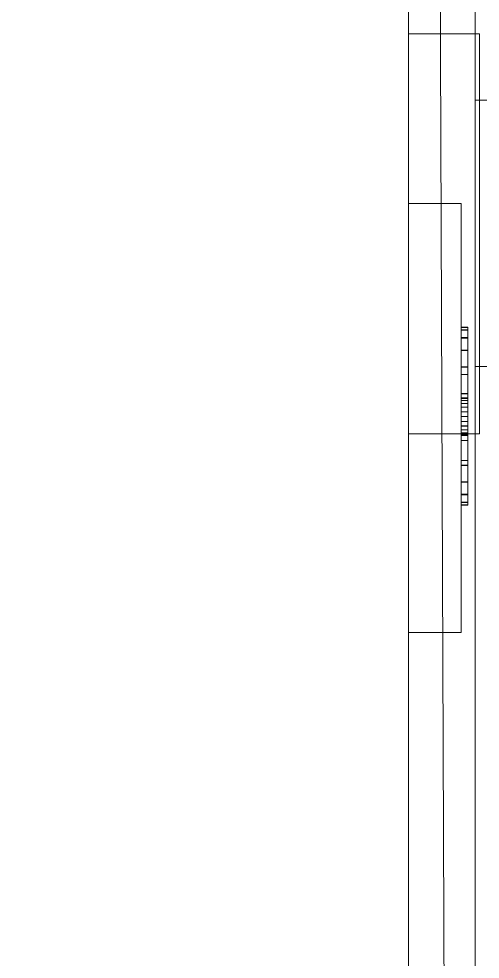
# Model space of a CAD drawing. Header units: inches. Extents: x -550 to 0, y -429 to 0.
# Drawn here: x -242.43 to -238.96, y -360.71 to -353.64 of the extents above; entities that cross this region are included whole.
import ezdxf

# ---------------------------------------------------------------- set-up
doc = ezdxf.new("R2010")
doc.units = ezdxf.units.IN
doc.header["$MEASUREMENT"] = 0
for name, color, linetype, lineweight in [('A-CLNG', 13, 'Continuous', 13), ('A-FLOR', 192, 'Continuous', 13), ('A-GENM', 13, 'Continuous', 9), ('A-WALL', 113, 'Continuous', 13), ('E-ELEC-FIXT', 91, 'Continuous', 9), ('Q-CASE', 31, 'Continuous', 9)]:
    doc.layers.add(name, color=color, linetype=linetype, lineweight=lineweight)

# ---------------------------------------------------------------- blocks, each defined once
blk = doc.blocks.new('Casework 1 - Casework 1-699169-_3D_')
at = {"layer": 'Q-CASE'}
mesh = blk.add_polyface(dxfattribs=at)
corners = [(-243, -422.25, 42), (-225.5, -422.25, 42), (-225.5, -297, 42), (-234.25, -288.25, 42), (-243, -288.25, 42)]
mesh.append_faces([[corners[k] for k in face] for face in [(2, 0, 1)]], dxfattribs={"vtx0": -1})
mesh.append_faces([[corners[k] for k in face] for face in [(4, 0, 2, 3)]], dxfattribs={"vtx1": -1})
mesh = blk.add_polyface(dxfattribs=at)
corners = [(-243, -422.25, 40), (-243, -288.25, 40), (-234.25, -288.25, 40), (-225.5, -297, 40), (-225.5, -422.25, 40)]
mesh.append_faces([[corners[k] for k in face] for face in [(3, 4, 0), (1, 2, 3, 0)]], dxfattribs={"vtx2": -1})
blk = doc.blocks.new('Generic Models 10 - Generic Models 10-712050-_3D_')
at = {"layer": 'A-GENM'}
mesh = blk.add_polyface(dxfattribs=at)
corners = [(-242.5, -291.25, 40), (-242.5, -422.25, 40), (-239.5, -422.25, 40), (-239.5, -291.25, 40)]
mesh.append_faces([[corners[k] for k in face] for face in [(3, 0, 1, 2)]])
mesh = blk.add_polyface(dxfattribs=at)
corners = [(-242.5, -291.25), (-239.5, -291.25), (-239.5, -422.25), (-242.5, -422.25)]
mesh.append_faces([[corners[k] for k in face] for face in [(2, 3, 0, 1)]])
mesh = blk.add_polyface(dxfattribs=at)
corners = [(-239.5, -291.25, 40), (-239.5, -422.25, 40), (-239.5, -422.25), (-239.5, -291.25)]
mesh.append_faces([[corners[k] for k in face] for face in [(0, 1, 2, 3)]])
blk = doc.blocks.new('Generic Models 14 - Generic Models 11-713474-_3D_')
at = {"layer": 'A-GENM'}
mesh = blk.add_polyface(dxfattribs=at)
corners = [(-239.5, -305.7576, 31.5), (-239.5, -305.7576, 40), (-239.5, -302.75, 40), (-239.5, -302.75, 31.5)]
mesh.append_faces([[corners[k] for k in face] for face in [(1, 2, 3, 0)]])
mesh = blk.add_polyface(dxfattribs=at)
corners = [(-238.9678, -302.75, 31.5), (-238.9678, -305.7576, 31.5), (-239.5, -305.7576, 31.5), (-239.5, -302.75, 31.5)]
mesh.append_faces([[corners[k] for k in face] for face in [(0, 1, 2, 3)]])
mesh = blk.add_polyface(dxfattribs=at)
corners = [(-238.9678, -302.75, 40), (-238.9678, -302.75, 31.5), (-239.5, -302.75, 31.5), (-239.5, -302.75, 40)]
mesh.append_faces([[corners[k] for k in face] for face in [(0, 1, 2, 3)]])
mesh = blk.add_polyface(dxfattribs=at)
corners = [(-238.9678, -305.7576, 40), (-238.9678, -302.75, 40), (-239.5, -302.75, 40), (-239.5, -305.7576, 40)]
mesh.append_faces([[corners[k] for k in face] for face in [(0, 1, 2, 3)]])
mesh = blk.add_polyface(dxfattribs=at)
corners = [(-238.9678, -305.7576, 31.5), (-238.9678, -302.75, 31.5), (-238.9678, -302.75, 40), (-238.9678, -305.7576, 40)]
mesh.append_faces([[corners[k] for k in face] for face in [(2, 3, 0, 1)]])
mesh = blk.add_polyface(dxfattribs=at)
corners = [(-239, -303.25, 40), (-232, -303.25, 40), (-233.5, -303.25, 38.5), (-237.5, -303.25, 38.5), (-237.5, -303.25, 33), (-239, -303.25, 31.5)]
mesh.append_faces([[corners[k] for k in face] for face in [(2, 3, 0, 1)]], dxfattribs={"vtx1": -1})
mesh.append_faces([[corners[k] for k in face] for face in [(4, 5, 0, 3)]], dxfattribs={"vtx2": -1})
mesh = blk.add_polyface(dxfattribs=at)
corners = [(-232, -303.25, 40), (-239, -303.25, 40), (-239, -305.25, 40), (-232, -305.25, 40)]
mesh.append_faces([[corners[k] for k in face] for face in [(3, 0, 1, 2)]])
mesh = blk.add_polyface(dxfattribs=at)
corners = [(-239, -303.25, 31.5), (-237.5, -303.25, 33), (-237.5, -305.25, 33), (-239, -305.25, 31.5)]
mesh.append_faces([[corners[k] for k in face] for face in [(0, 1, 2, 3)]])
mesh = blk.add_polyface(dxfattribs=at)
corners = [(-239, -303.25, 40), (-239, -303.25, 31.5), (-239, -305.25, 31.5), (-239, -305.25, 40)]
mesh.append_faces([[corners[k] for k in face] for face in [(0, 1, 2, 3)]])
mesh = blk.add_polyface(dxfattribs=at)
corners = [(-239, -305.25, 40), (-239, -305.25, 31.5), (-237.5, -305.25, 33), (-237.5, -305.25, 38.5), (-233.5, -305.25, 38.5), (-232, -305.25, 40)]
mesh.append_faces([[corners[k] for k in face] for face in [(3, 4, 5, 0), (0, 1, 2, 3)]], dxfattribs={"vtx3": -1})
mesh = blk.add_polyface(dxfattribs=at)
corners = [(-238.9678, -305.7576, 31.5), (-238.9678, -305.7576, 40), (-239.5, -305.7576, 40), (-239.5, -305.7576, 31.5)]
mesh.append_faces([[corners[k] for k in face] for face in [(0, 1, 2, 3)]])
blk = doc.blocks.new('Switch 4 - Switch 4-645439-_3D_')
at = {"layer": 'E-ELEC-FIXT'}
mesh = blk.add_polyface(dxfattribs=at)
corners = [(0.3576, 0.4442, 2.8408), (-0.3844, 0.4442, 2.8408), (-0.509, 0.4442, 2.9484), (-0.6037, 0.4442, 3.083), (-0.6628, 0.4442, 3.2366), (-0.683, 0.4442, 3.3999), (-0.6628, 0.4442, 3.5632), (-0.6037, 0.4442, 3.7168), (-0.509, 0.4442, 3.8514), (-0.3844, 0.4442, 3.9589), (0.3576, 0.4442, 3.9589), (0.4821, 0.4442, 3.8514), (0.5768, 0.4442, 3.7168), (0.636, 0.4442, 3.5632), (0.6561, 0.4442, 3.3999), (0.636, 0.4442, 3.2366), (0.5768, 0.4442, 3.083), (0.4821, 0.4442, 2.9484), (-0.1834, 0.4442, 3.735), (-0.3275, 0.4442, 3.735), (-0.3275, 0.4442, 3.3167), (-0.1834, 0.4442, 3.3167), (0.1698, 0.4442, 3.7004), (0.1698, 0.4442, 3.3461), (0.3204, 0.4442, 3.3461), (0.3204, 0.4442, 3.7004), (0.1309, 0.4442, 2.904), (0.1309, 0.4442, 3.0397), (0.1261, 0.4442, 3.0761), (0.1121, 0.4442, 3.1101), (0.0897, 0.4442, 3.1393), (0.0605, 0.4442, 3.1617), (0.0265, 0.4442, 3.1758), (-0.01, 0.4442, 3.1806), (-0.0465, 0.4442, 3.1758), (-0.0805, 0.4442, 3.1617), (-0.1097, 0.4442, 3.1393), (-0.1321, 0.4442, 3.1101), (-0.1462, 0.4442, 3.0761), (-0.151, 0.4442, 3.0397), (-0.151, 0.4442, 2.904), (0.3557, 0.4442, 1.3464), (-0.3826, 0.4442, 1.3464), (-0.5065, 0.4442, 1.4534), (-0.6007, 0.4442, 1.5873), (-0.6596, 0.4442, 1.7401), (-0.6796, 0.4442, 1.9026), (-0.6596, 0.4442, 2.0652), (-0.6007, 0.4442, 2.218), (-0.5065, 0.4442, 2.3519), (-0.3826, 0.4442, 2.4589), (0.3557, 0.4442, 2.4589), (0.4796, 0.4442, 2.3519), (0.5739, 0.4442, 2.218), (0.6328, 0.4442, 2.0652), (0.6528, 0.4442, 1.9026), (0.6328, 0.4442, 1.7401), (0.5739, 0.4442, 1.5873), (0.4796, 0.4442, 1.4534), (-0.1825, 0.4442, 2.1993), (-0.326, 0.4442, 2.1993), (-0.326, 0.4442, 1.8459), (-0.1825, 0.4442, 1.8459), (0.1689, 0.4442, 2.2017), (0.1689, 0.4442, 1.8491), (0.3187, 0.4442, 1.8491), (0.3187, 0.4442, 2.2017), (0.1302, 0.4442, 1.4093), (0.1302, 0.4442, 1.5442), (0.1255, 0.4442, 1.5805), (0.1114, 0.4442, 1.6143), (0.0892, 0.4442, 1.6434), (0.0601, 0.4442, 1.6657), (0.0263, 0.4442, 1.6797), (-0.01, 0.4442, 1.6845), (-0.0463, 0.4442, 1.6797), (-0.0802, 0.4442, 1.6657), (-0.1092, 0.4442, 1.6434), (-0.1315, 0.4442, 1.6143), (-0.1455, 0.4442, 1.5805), (-0.1503, 0.4442, 1.5442), (-0.1503, 0.4442, 1.4093)]
mesh.append_faces([[corners[k] for k in face] for face in [(28, 17, 27), (25, 13, 24), (5, 20, 4), (69, 58, 68), (66, 54, 65), (46, 61, 45)]], dxfattribs={"vtx0": -1, "vtx1": -1})
mesh.append_faces([[corners[k] for k in face] for face in [(10, 22, 18, 9), (51, 63, 59, 50)]], dxfattribs={"vtx0": -1, "vtx1": -1, "vtx2": -1})
mesh.append_faces([[corners[k] for k in face] for face in [(0, 26, 27, 17), (23, 30, 31), (24, 28, 29), (23, 31, 32), (24, 15, 16), (23, 32, 33), (21, 35, 36), (21, 34, 35), (21, 36, 37, 20), (2, 38, 39), (6, 19, 20, 5), (9, 18, 19, 8), (41, 67, 68, 58), (64, 71, 72), (65, 69, 70), (64, 72, 73), (65, 56, 57), (59, 63, 64, 62), (64, 73, 74), (62, 76, 77), (62, 75, 76), (62, 77, 78, 61), (43, 79, 80), (50, 59, 60, 49), (47, 60, 61, 46)]], dxfattribs={"vtx0": -1, "vtx2": -1})
mesh.append_faces([[corners[k] for k in face] for face in [(24, 16, 17, 28), (20, 37, 38, 2), (65, 57, 58, 69), (61, 78, 79, 43)]], dxfattribs={"vtx0": -1, "vtx2": -1, "vtx3": -1})
mesh.append_faces([[corners[k] for k in face] for face in [(24, 13, 14, 15), (25, 11, 12, 13), (20, 2, 3, 4), (19, 6, 7, 8), (65, 54, 55, 56), (61, 43, 44, 45), (60, 47, 48, 49)]], dxfattribs={"vtx0": -1, "vtx3": -1})
mesh.append_faces([[corners[k] for k in face] for face in [(53, 54, 66, 52)]], dxfattribs={"vtx1": -1, "vtx2": -1})
mesh.append_faces([[corners[k] for k in face] for face in [(33, 34, 21, 23), (74, 75, 62, 64)]], dxfattribs={"vtx1": -1, "vtx2": -1, "vtx3": -1})
mesh.append_faces([[corners[k] for k in face] for face in [(40, 26, 0, 1), (29, 30, 23, 24), (25, 22, 10, 11), (22, 23, 21, 18), (39, 40, 1, 2), (81, 67, 41, 42), (70, 71, 64, 65), (66, 63, 51, 52), (80, 81, 42, 43)]], dxfattribs={"vtx1": -1, "vtx3": -1})
mesh = blk.add_polyface(dxfattribs=at)
corners = [(-0.3844, 0.4442, 3.9589), (-0.509, 0.4442, 3.8514), (-0.6037, 0.4442, 3.7168), (-0.6628, 0.4442, 3.5632), (-0.683, 0.4442, 3.3999), (-0.6628, 0.4442, 3.2366), (-0.6037, 0.4442, 3.083), (-0.509, 0.4442, 2.9484), (-0.3844, 0.4442, 2.8408), (-0.3844, 0.3937, 2.8408), (-0.509, 0.3937, 2.9484), (-0.6037, 0.3937, 3.083), (-0.6628, 0.3937, 3.2366), (-0.683, 0.3937, 3.3999), (-0.6628, 0.3937, 3.5632), (-0.6037, 0.3937, 3.7168), (-0.509, 0.3937, 3.8514), (-0.3844, 0.3937, 3.9589)]
mesh.append_faces([[corners[k] for k in face] for face in [(9, 10, 7, 8), (0, 1, 16, 17)]], dxfattribs={"vtx1": -1})
mesh.append_faces([[corners[k] for k in face] for face in [(10, 11, 6, 7), (11, 12, 5, 6), (4, 5, 12, 13), (13, 14, 3, 4), (14, 15, 2, 3), (15, 16, 1, 2)]], dxfattribs={"vtx1": -1, "vtx3": -1})
mesh = blk.add_polyface(dxfattribs=at)
corners = [(-0.3826, 0.4442, 2.4589), (-0.5065, 0.4442, 2.3519), (-0.6007, 0.4442, 2.218), (-0.6596, 0.4442, 2.0652), (-0.6796, 0.4442, 1.9026), (-0.6596, 0.4442, 1.7401), (-0.6007, 0.4442, 1.5873), (-0.5065, 0.4442, 1.4534), (-0.3826, 0.4442, 1.3464), (-0.3826, 0.3937, 1.3464), (-0.5065, 0.3937, 1.4534), (-0.6007, 0.3937, 1.5873), (-0.6596, 0.3937, 1.7401), (-0.6796, 0.3937, 1.9026), (-0.6596, 0.3937, 2.0652), (-0.6007, 0.3937, 2.218), (-0.5065, 0.3937, 2.3519), (-0.3826, 0.3937, 2.4589)]
mesh.append_faces([[corners[k] for k in face] for face in [(9, 10, 7, 8), (0, 1, 16, 17)]], dxfattribs={"vtx1": -1})
mesh.append_faces([[corners[k] for k in face] for face in [(10, 11, 6, 7), (11, 12, 5, 6), (4, 5, 12, 13), (13, 14, 3, 4), (14, 15, 2, 3), (15, 16, 1, 2)]], dxfattribs={"vtx1": -1, "vtx3": -1})
mesh = blk.add_polyface(dxfattribs=at)
corners = [(0.3576, 0.4442, 3.9589), (-0.3844, 0.4442, 3.9589), (-0.3844, 0.3937, 3.9589), (0.3576, 0.3937, 3.9589)]
mesh.append_faces([[corners[k] for k in face] for face in [(3, 0, 1, 2)]])
mesh = blk.add_polyface(dxfattribs=at)
corners = [(-0.3844, 0.4442, 2.8408), (0.3576, 0.4442, 2.8408), (0.3576, 0.3937, 2.8408), (-0.3844, 0.3937, 2.8408)]
mesh.append_faces([[corners[k] for k in face] for face in [(0, 1, 2, 3)]])
mesh = blk.add_polyface(dxfattribs=at)
corners = [(0.3557, 0.4442, 2.4589), (-0.3826, 0.4442, 2.4589), (-0.3826, 0.3937, 2.4589), (0.3557, 0.3937, 2.4589)]
mesh.append_faces([[corners[k] for k in face] for face in [(3, 0, 1, 2)]])
mesh = blk.add_polyface(dxfattribs=at)
corners = [(-0.3826, 0.4442, 1.3464), (0.3557, 0.4442, 1.3464), (0.3557, 0.3937, 1.3464), (-0.3826, 0.3937, 1.3464)]
mesh.append_faces([[corners[k] for k in face] for face in [(3, 0, 1, 2)]])
mesh = blk.add_polyface(dxfattribs=at)
corners = [(-0.1834, 0.4442, 3.3167), (-0.3275, 0.4442, 3.3167), (-0.3275, 0.3937, 3.3167), (-0.1834, 0.3937, 3.3167)]
mesh.append_faces([[corners[k] for k in face] for face in [(0, 1, 2, 3)]])
mesh = blk.add_polyface(dxfattribs=at)
corners = [(-0.3275, 0.4442, 3.3167), (-0.3275, 0.4442, 3.735), (-0.3275, 0.3937, 3.735), (-0.3275, 0.3937, 3.3167)]
mesh.append_faces([[corners[k] for k in face] for face in [(0, 1, 2, 3)]])
mesh = blk.add_polyface(dxfattribs=at)
corners = [(-0.3275, 0.4442, 3.735), (-0.1834, 0.4442, 3.735), (-0.1834, 0.3937, 3.735), (-0.3275, 0.3937, 3.735)]
mesh.append_faces([[corners[k] for k in face] for face in [(3, 0, 1, 2)]])
mesh = blk.add_polyface(dxfattribs=at)
corners = [(-0.1825, 0.4442, 1.8459), (-0.326, 0.4442, 1.8459), (-0.326, 0.3937, 1.8459), (-0.1825, 0.3937, 1.8459)]
mesh.append_faces([[corners[k] for k in face] for face in [(0, 1, 2, 3)]])
mesh = blk.add_polyface(dxfattribs=at)
corners = [(-0.326, 0.4442, 1.8459), (-0.326, 0.4442, 2.1993), (-0.326, 0.3937, 2.1993), (-0.326, 0.3937, 1.8459)]
mesh.append_faces([[corners[k] for k in face] for face in [(0, 1, 2, 3)]])
mesh = blk.add_polyface(dxfattribs=at)
corners = [(-0.326, 0.4442, 2.1993), (-0.1825, 0.4442, 2.1993), (-0.1825, 0.3937, 2.1993), (-0.326, 0.3937, 2.1993)]
mesh.append_faces([[corners[k] for k in face] for face in [(3, 0, 1, 2)]])
mesh = blk.add_polyface(dxfattribs=at)
corners = [(-0.1834, 0.4442, 3.735), (-0.1834, 0.4442, 3.3167), (-0.1834, 0.3937, 3.3167), (-0.1834, 0.3937, 3.735)]
mesh.append_faces([[corners[k] for k in face] for face in [(0, 1, 2, 3)]])
mesh = blk.add_polyface(dxfattribs=at)
corners = [(-0.1825, 0.4442, 2.1993), (-0.1825, 0.4442, 1.8459), (-0.1825, 0.3937, 1.8459), (-0.1825, 0.3937, 2.1993)]
mesh.append_faces([[corners[k] for k in face] for face in [(0, 1, 2, 3)]])
mesh = blk.add_polyface(dxfattribs=at)
corners = [(0.1309, 0.4442, 2.904), (-0.151, 0.4442, 2.904), (-0.151, 0.3937, 2.904), (0.1309, 0.3937, 2.904)]
mesh.append_faces([[corners[k] for k in face] for face in [(0, 1, 2, 3)]])
mesh = blk.add_polyface(dxfattribs=at)
corners = [(-0.151, 0.4442, 2.904), (-0.151, 0.4442, 3.0397), (-0.151, 0.3937, 3.0397), (-0.151, 0.3937, 2.904)]
mesh.append_faces([[corners[k] for k in face] for face in [(3, 0, 1, 2)]])
mesh = blk.add_polyface(dxfattribs=at)
corners = [(-0.151, 0.4442, 3.0397), (-0.1462, 0.4442, 3.0761), (-0.1321, 0.4442, 3.1101), (-0.1097, 0.4442, 3.1393), (-0.0805, 0.4442, 3.1617), (-0.0465, 0.4442, 3.1758), (-0.01, 0.4442, 3.1806), (0.0265, 0.4442, 3.1758), (0.0605, 0.4442, 3.1617), (0.0897, 0.4442, 3.1393), (0.1121, 0.4442, 3.1101), (0.1261, 0.4442, 3.0761), (0.1309, 0.4442, 3.0397), (0.1309, 0.3937, 3.0397), (0.1261, 0.3937, 3.0761), (0.1121, 0.3937, 3.1101), (0.0897, 0.3937, 3.1393), (0.0605, 0.3937, 3.1617), (0.0265, 0.3937, 3.1758), (-0.01, 0.3937, 3.1806), (-0.0465, 0.3937, 3.1758), (-0.0805, 0.3937, 3.1617), (-0.1097, 0.3937, 3.1393), (-0.1321, 0.3937, 3.1101), (-0.1462, 0.3937, 3.0761), (-0.151, 0.3937, 3.0397)]
mesh.append_faces([[corners[k] for k in face] for face in [(0, 1, 24, 25)]], dxfattribs={"vtx1": -1})
mesh.append_faces([[corners[k] for k in face] for face in [(10, 11, 14, 15), (8, 9, 16, 17), (9, 10, 15, 16), (7, 8, 17, 18), (18, 19, 6, 7), (4, 5, 20, 21), (3, 4, 21, 22), (1, 2, 23, 24), (2, 3, 22, 23), (19, 20, 5, 6)]], dxfattribs={"vtx1": -1, "vtx3": -1})
mesh.append_faces([[corners[k] for k in face] for face in [(11, 12, 13, 14)]], dxfattribs={"vtx3": -1})
mesh = blk.add_polyface(dxfattribs=at)
corners = [(0.1302, 0.4442, 1.4093), (-0.1503, 0.4442, 1.4093), (-0.1503, 0.3937, 1.4093), (0.1302, 0.3937, 1.4093)]
mesh.append_faces([[corners[k] for k in face] for face in [(0, 1, 2, 3)]])
mesh = blk.add_polyface(dxfattribs=at)
corners = [(-0.1503, 0.4442, 1.4093), (-0.1503, 0.4442, 1.5442), (-0.1503, 0.3937, 1.5442), (-0.1503, 0.3937, 1.4093)]
mesh.append_faces([[corners[k] for k in face] for face in [(0, 1, 2, 3)]])
mesh = blk.add_polyface(dxfattribs=at)
corners = [(-0.1503, 0.4442, 1.5442), (-0.1455, 0.4442, 1.5805), (-0.1315, 0.4442, 1.6143), (-0.1092, 0.4442, 1.6434), (-0.0802, 0.4442, 1.6657), (-0.0463, 0.4442, 1.6797), (-0.01, 0.4442, 1.6845), (0.0263, 0.4442, 1.6797), (0.0601, 0.4442, 1.6657), (0.0892, 0.4442, 1.6434), (0.1114, 0.4442, 1.6143), (0.1255, 0.4442, 1.5805), (0.1302, 0.4442, 1.5442), (0.1302, 0.3937, 1.5442), (0.1255, 0.3937, 1.5805), (0.1114, 0.3937, 1.6143), (0.0892, 0.3937, 1.6434), (0.0601, 0.3937, 1.6657), (0.0263, 0.3937, 1.6797), (-0.01, 0.3937, 1.6845), (-0.0463, 0.3937, 1.6797), (-0.0802, 0.3937, 1.6657), (-0.1092, 0.3937, 1.6434), (-0.1315, 0.3937, 1.6143), (-0.1455, 0.3937, 1.5805), (-0.1503, 0.3937, 1.5442)]
mesh.append_faces([[corners[k] for k in face] for face in [(0, 1, 24, 25)]], dxfattribs={"vtx1": -1})
mesh.append_faces([[corners[k] for k in face] for face in [(10, 11, 14, 15), (8, 9, 16, 17), (9, 10, 15, 16), (7, 8, 17, 18), (18, 19, 6, 7), (4, 5, 20, 21), (3, 4, 21, 22), (1, 2, 23, 24), (2, 3, 22, 23), (19, 20, 5, 6)]], dxfattribs={"vtx1": -1, "vtx3": -1})
mesh.append_faces([[corners[k] for k in face] for face in [(11, 12, 13, 14)]], dxfattribs={"vtx3": -1})
mesh = blk.add_polyface(dxfattribs=at)
corners = [(0.1302, 0.4442, 1.5442), (0.1302, 0.4442, 1.4093), (0.1302, 0.3937, 1.4093), (0.1302, 0.3937, 1.5442)]
mesh.append_faces([[corners[k] for k in face] for face in [(3, 0, 1, 2)]])
mesh = blk.add_polyface(dxfattribs=at)
corners = [(0.1309, 0.4442, 3.0397), (0.1309, 0.4442, 2.904), (0.1309, 0.3937, 2.904), (0.1309, 0.3937, 3.0397)]
mesh.append_faces([[corners[k] for k in face] for face in [(3, 0, 1, 2)]])
mesh = blk.add_polyface(dxfattribs=at)
corners = [(0.1689, 0.4442, 2.2017), (0.3187, 0.4442, 2.2017), (0.3187, 0.3937, 2.2017), (0.1689, 0.3937, 2.2017)]
mesh.append_faces([[corners[k] for k in face] for face in [(3, 0, 1, 2)]])
mesh = blk.add_polyface(dxfattribs=at)
corners = [(0.3187, 0.4442, 1.8491), (0.1689, 0.4442, 1.8491), (0.1689, 0.3937, 1.8491), (0.3187, 0.3937, 1.8491)]
mesh.append_faces([[corners[k] for k in face] for face in [(0, 1, 2, 3)]])
mesh = blk.add_polyface(dxfattribs=at)
corners = [(0.1689, 0.4442, 1.8491), (0.1689, 0.4442, 2.2017), (0.1689, 0.3937, 2.2017), (0.1689, 0.3937, 1.8491)]
mesh.append_faces([[corners[k] for k in face] for face in [(0, 1, 2, 3)]])
mesh = blk.add_polyface(dxfattribs=at)
corners = [(0.1698, 0.4442, 3.7004), (0.3204, 0.4442, 3.7004), (0.3204, 0.3937, 3.7004), (0.1698, 0.3937, 3.7004)]
mesh.append_faces([[corners[k] for k in face] for face in [(3, 0, 1, 2)]])
mesh = blk.add_polyface(dxfattribs=at)
corners = [(0.3204, 0.4442, 3.3461), (0.1698, 0.4442, 3.3461), (0.1698, 0.3937, 3.3461), (0.3204, 0.3937, 3.3461)]
mesh.append_faces([[corners[k] for k in face] for face in [(0, 1, 2, 3)]])
mesh = blk.add_polyface(dxfattribs=at)
corners = [(0.1698, 0.4442, 3.3461), (0.1698, 0.4442, 3.7004), (0.1698, 0.3937, 3.7004), (0.1698, 0.3937, 3.3461)]
mesh.append_faces([[corners[k] for k in face] for face in [(0, 1, 2, 3)]])
mesh = blk.add_polyface(dxfattribs=at)
corners = [(0.3187, 0.4442, 2.2017), (0.3187, 0.4442, 1.8491), (0.3187, 0.3937, 1.8491), (0.3187, 0.3937, 2.2017)]
mesh.append_faces([[corners[k] for k in face] for face in [(0, 1, 2, 3)]])
mesh = blk.add_polyface(dxfattribs=at)
corners = [(0.3204, 0.4442, 3.7004), (0.3204, 0.4442, 3.3461), (0.3204, 0.3937, 3.3461), (0.3204, 0.3937, 3.7004)]
mesh.append_faces([[corners[k] for k in face] for face in [(0, 1, 2, 3)]])
mesh = blk.add_polyface(dxfattribs=at)
corners = [(0.3557, 0.4442, 1.3464), (0.4796, 0.4442, 1.4534), (0.5739, 0.4442, 1.5873), (0.6328, 0.4442, 1.7401), (0.6528, 0.4442, 1.9026), (0.6328, 0.4442, 2.0652), (0.5739, 0.4442, 2.218), (0.4796, 0.4442, 2.3519), (0.3557, 0.4442, 2.4589), (0.3557, 0.3937, 2.4589), (0.4796, 0.3937, 2.3519), (0.5739, 0.3937, 2.218), (0.6328, 0.3937, 2.0652), (0.6528, 0.3937, 1.9026), (0.6328, 0.3937, 1.7401), (0.5739, 0.3937, 1.5873), (0.4796, 0.3937, 1.4534), (0.3557, 0.3937, 1.3464)]
mesh.append_faces([[corners[k] for k in face] for face in [(9, 10, 7, 8), (0, 1, 16, 17)]], dxfattribs={"vtx1": -1})
mesh.append_faces([[corners[k] for k in face] for face in [(10, 11, 6, 7), (11, 12, 5, 6), (4, 5, 12, 13), (13, 14, 3, 4), (14, 15, 2, 3), (15, 16, 1, 2)]], dxfattribs={"vtx1": -1, "vtx3": -1})
mesh = blk.add_polyface(dxfattribs=at)
corners = [(0.3576, 0.4442, 2.8408), (0.4821, 0.4442, 2.9484), (0.5768, 0.4442, 3.083), (0.636, 0.4442, 3.2366), (0.6561, 0.4442, 3.3999), (0.636, 0.4442, 3.5632), (0.5768, 0.4442, 3.7168), (0.4821, 0.4442, 3.8514), (0.3576, 0.4442, 3.9589), (0.3576, 0.3937, 3.9589), (0.4821, 0.3937, 3.8514), (0.5768, 0.3937, 3.7168), (0.636, 0.3937, 3.5632), (0.6561, 0.3937, 3.3999), (0.636, 0.3937, 3.2366), (0.5768, 0.3937, 3.083), (0.4821, 0.3937, 2.9484), (0.3576, 0.3937, 2.8408)]
mesh.append_faces([[corners[k] for k in face] for face in [(9, 10, 7, 8), (0, 1, 16, 17)]], dxfattribs={"vtx1": -1})
mesh.append_faces([[corners[k] for k in face] for face in [(10, 11, 6, 7), (11, 12, 5, 6), (4, 5, 12, 13), (13, 14, 3, 4), (14, 15, 2, 3), (15, 16, 1, 2)]], dxfattribs={"vtx1": -1, "vtx3": -1})
mesh = blk.add_polyface(dxfattribs=at)
corners = [(-1.6121, 0.3937), (-1.6121, 0.3937, 4.8934), (1.6121, 0.3937, 4.8934), (1.6121, 0.3937)]
mesh.append_faces([[corners[k] for k in face] for face in [(2, 3, 0, 1)]])
mesh = blk.add_polyface(dxfattribs=at)
corners = [(-1.6121, 0.3937), (1.6121, 0.3937), (1.6121, 0), (-1.6121, 0)]
mesh.append_faces([[corners[k] for k in face] for face in [(0, 1, 2, 3)]])
mesh = blk.add_polyface(dxfattribs=at)
corners = [(1.6121, 0.3937, 4.8934), (-1.6121, 0.3937, 4.8934), (-1.6121, 0, 4.8934), (1.6121, 0, 4.8934)]
mesh.append_faces([[corners[k] for k in face] for face in [(0, 1, 2, 3)]])
mesh = blk.add_polyface(dxfattribs=at)
corners = [(-1.6121, 0.3937, 4.8934), (-1.6121, 0.3937), (-1.6121, 0), (-1.6121, 0, 4.8934)]
mesh.append_faces([[corners[k] for k in face] for face in [(0, 1, 2, 3)]])
mesh = blk.add_polyface(dxfattribs=at)
corners = [(0.3576, 0.3937, 2.8408), (0.4821, 0.3937, 2.9484), (0.5768, 0.3937, 3.083), (0.636, 0.3937, 3.2366), (0.6561, 0.3937, 3.3999), (0.636, 0.3937, 3.5632), (0.5768, 0.3937, 3.7168), (0.4821, 0.3937, 3.8514), (0.3576, 0.3937, 3.9589), (-0.3844, 0.3937, 3.9589), (-0.509, 0.3937, 3.8514), (-0.6037, 0.3937, 3.7168), (-0.6628, 0.3937, 3.5632), (-0.683, 0.3937, 3.3999), (-0.6628, 0.3937, 3.2366), (-0.6037, 0.3937, 3.083), (-0.509, 0.3937, 2.9484), (-0.3844, 0.3937, 2.8408), (-0.1834, 0.3937, 3.735), (-0.1834, 0.3937, 3.3167), (-0.3275, 0.3937, 3.3167), (-0.3275, 0.3937, 3.735), (0.1698, 0.3937, 3.7004), (0.3204, 0.3937, 3.7004), (0.3204, 0.3937, 3.3461), (0.1698, 0.3937, 3.3461), (0.1309, 0.3937, 2.904), (-0.151, 0.3937, 2.904), (-0.151, 0.3937, 3.0397), (-0.1462, 0.3937, 3.0761), (-0.1321, 0.3937, 3.1101), (-0.1097, 0.3937, 3.1393), (-0.0805, 0.3937, 3.1617), (-0.0465, 0.3937, 3.1758), (-0.01, 0.3937, 3.1806), (0.0265, 0.3937, 3.1758), (0.0605, 0.3937, 3.1617), (0.0897, 0.3937, 3.1393), (0.1121, 0.3937, 3.1101), (0.1261, 0.3937, 3.0761), (0.1309, 0.3937, 3.0397), (0.3557, 0.3937, 1.3464), (0.4796, 0.3937, 1.4534), (0.5739, 0.3937, 1.5873), (0.6328, 0.3937, 1.7401), (0.6528, 0.3937, 1.9026), (0.6328, 0.3937, 2.0652), (0.5739, 0.3937, 2.218), (0.4796, 0.3937, 2.3519), (0.3557, 0.3937, 2.4589), (-0.3826, 0.3937, 2.4589), (-0.5065, 0.3937, 2.3519), (-0.6007, 0.3937, 2.218), (-0.6596, 0.3937, 2.0652), (-0.6796, 0.3937, 1.9026), (-0.6596, 0.3937, 1.7401), (-0.6007, 0.3937, 1.5873), (-0.5065, 0.3937, 1.4534), (-0.3826, 0.3937, 1.3464), (-0.1825, 0.3937, 2.1993), (-0.1825, 0.3937, 1.8459), (-0.326, 0.3937, 1.8459), (-0.326, 0.3937, 2.1993), (0.1689, 0.3937, 2.2017), (0.3187, 0.3937, 2.2017), (0.3187, 0.3937, 1.8491), (0.1689, 0.3937, 1.8491), (0.1302, 0.3937, 1.4093), (-0.1503, 0.3937, 1.4093), (-0.1503, 0.3937, 1.5442), (-0.1455, 0.3937, 1.5805), (-0.1315, 0.3937, 1.6143), (-0.1092, 0.3937, 1.6434), (-0.0802, 0.3937, 1.6657), (-0.0463, 0.3937, 1.6797), (-0.01, 0.3937, 1.6845), (0.0263, 0.3937, 1.6797), (0.0601, 0.3937, 1.6657), (0.0892, 0.3937, 1.6434), (0.1114, 0.3937, 1.6143), (0.1255, 0.3937, 1.5805), (0.1302, 0.3937, 1.5442)]
mesh.append_faces([[corners[k] for k in face] for face in [(29, 16, 28), (21, 12, 20), (4, 24, 3), (70, 57, 69), (62, 53, 61), (45, 65, 44)]], dxfattribs={"vtx0": -1, "vtx1": -1})
mesh.append_faces([[corners[k] for k in face] for face in [(17, 27, 28, 16), (27, 17, 0, 26), (19, 31, 32), (20, 29, 30), (19, 32, 33), (20, 14, 15), (22, 18, 19, 25), (19, 33, 34), (25, 36, 37), (25, 35, 36), (25, 37, 38, 24), (1, 39, 40), (5, 23, 24, 4), (8, 22, 23, 7), (58, 68, 69, 57), (68, 58, 41, 67), (60, 72, 73), (61, 70, 71), (60, 73, 74), (61, 55, 56), (60, 74, 75), (66, 77, 78), (66, 76, 77), (66, 78, 79, 65), (42, 80, 81), (49, 63, 64, 48), (46, 64, 65, 45)]], dxfattribs={"vtx0": -1, "vtx2": -1})
mesh.append_faces([[corners[k] for k in face] for face in [(20, 15, 16, 29), (24, 38, 39, 1), (61, 56, 57, 70), (65, 79, 80, 42)]], dxfattribs={"vtx0": -1, "vtx2": -1, "vtx3": -1})
mesh.append_faces([[corners[k] for k in face] for face in [(20, 12, 13, 14), (21, 10, 11, 12), (24, 1, 2, 3), (23, 5, 6, 7), (61, 53, 54, 55), (65, 42, 43, 44), (64, 46, 47, 48)]], dxfattribs={"vtx0": -1, "vtx3": -1})
mesh.append_faces([[corners[k] for k in face] for face in [(52, 53, 62, 51)]], dxfattribs={"vtx1": -1, "vtx2": -1})
mesh.append_faces([[corners[k] for k in face] for face in [(8, 9, 18, 22), (34, 35, 25, 19), (49, 50, 59, 63), (75, 76, 66, 60)]], dxfattribs={"vtx1": -1, "vtx2": -1, "vtx3": -1})
mesh.append_faces([[corners[k] for k in face] for face in [(30, 31, 19, 20), (21, 18, 9, 10), (40, 26, 0, 1), (71, 72, 60, 61), (62, 59, 50, 51), (59, 60, 66, 63), (81, 67, 41, 42)]], dxfattribs={"vtx1": -1, "vtx3": -1})
mesh = blk.add_polyface(dxfattribs=at)
corners = [(1.6121, 0.3937), (1.6121, 0.3937, 4.8934), (1.6121, 0, 4.8934), (1.6121, 0)]
mesh.append_faces([[corners[k] for k in face] for face in [(0, 1, 2, 3)]])
mesh = blk.add_polyface(dxfattribs=at)
corners = [(-1.6121, 0), (1.6121, 0), (1.6121, 0, 4.8934), (-1.6121, 0, 4.8934)]
mesh.append_faces([[corners[k] for k in face] for face in [(1, 2, 3, 0)]])
blk = doc.blocks.new('Generic Models 49 - Generic Models 49-773309-_3D_')
at = {"layer": 'A-GENM'}
mesh = blk.add_polyface(dxfattribs=at)
corners = [(-369.75, -284.75, 106), (-369.75, -287.75, 106), (-312.25, -287.75, 106), (-312.25, -317.75, 106), (-363.25, -317.75, 106), (-363.25, -422.25, 106), (-6.5, -422.25, 106), (-6.5, -298.25, 106), (-58.25, -243.25, 106), (-213.25, -243.25, 106), (-223.5, -230.5456, 106), (-223.5, -174, 106), (-273, -174, 106), (-273, -177, 106), (-226.5, -177, 106), (-226.5, -231.6049, 106), (-214.6842, -246.25, 106), (-59.5465, -246.25, 106), (-9.5, -299.4395, 106), (-9.5, -419.25, 106), (-360.25, -419.25, 106), (-360.25, -320.75, 106), (-309.25, -320.75, 106), (-309.25, -284.75, 106)]
mesh.append_faces([[corners[k] for k in face] for face in [(9, 16, 17, 8), (19, 6, 7, 18)]], dxfattribs={"vtx0": -1, "vtx2": -1})
mesh.append_faces([[corners[k] for k in face] for face in [(4, 5, 20, 21), (19, 20, 5, 6), (21, 22, 3, 4), (2, 3, 22, 23), (17, 18, 7, 8), (10, 11, 14, 15), (9, 10, 15, 16)]], dxfattribs={"vtx1": -1, "vtx3": -1})
mesh.append_faces([[corners[k] for k in face] for face in [(0, 1, 2, 23), (12, 13, 14, 11)]], dxfattribs={"vtx2": -1})

msp = doc.modelspace()

# ---------------------------------------------------------------- block references
at = {"layer": 'A-GENM'}
for name, p in [('Generic Models 49 - Generic Models 49-773309-_3D_', (0, 0)), ('Generic Models 10 - Generic Models 10-712050-_3D_', (0, 0)), ('Generic Models 14 - Generic Models 11-713474-_3D_', (0, -51))]:
    msp.add_blockref(name, p, dxfattribs=at)
at = {"layer": 'E-ELEC-FIXT', "rotation": 269.9999999999997}
msp.add_blockref('Switch 4 - Switch 4-645439-_3D_', (-239.5, -356.6379, 10), dxfattribs=at)
at = {"layer": 'Q-CASE'}
msp.add_blockref('Casework 1 - Casework 1-699169-_3D_', (0, 0), dxfattribs=at)

# ---------------------------------------------------------------- meshes
at = {"layer": 'A-CLNG'}
mesh = msp.add_polyface(dxfattribs=at)
corners = [(-318.75, 0, 111.9055), (-318.75, -230.25, 111.9055), (-312.25, -230.25, 111.9055), (-312.25, -236.75, 111.9055), (-318.75, -236.75, 111.9055), (-364.25, -236.75, 111.9055), (-364.25, -284.75, 111.9055), (-369.75, -284.75, 111.9055), (-369.75, -294.25, 111.9055), (-534.25, -294.25, 111.9055), (-534.25, -428.75, 111.9055), (0, -428.75, 111.9055), (0, 0, 111.9055), (-312.25, -227.7833, 111.9055), (-312.25, -117.5, 111.9055), (-273, -117.5, 111.9055), (-273, -174, 111.9055), (-273.5348, -174, 111.9055), (-273.5348, -227.7833, 111.9055)]
mesh.append_faces([[corners[k] for k in face] for face in [(12, 18, 11)]], dxfattribs={"vtx0": -1, "vtx1": -1})
mesh.append_faces([[corners[k] for k in face] for face in [(11, 18, 8)]], dxfattribs={"vtx0": -1, "vtx1": -1, "vtx2": -1})
mesh.append_faces([[corners[k] for k in face] for face in [(6, 8, 18, 3)]], dxfattribs={"vtx0": -1, "vtx1": -1, "vtx2": -1, "vtx3": -1})
mesh.append_faces([[corners[k] for k in face] for face in [(0, 14, 15, 12), (12, 15, 16), (14, 0, 1)]], dxfattribs={"vtx0": -1, "vtx2": -1})
mesh.append_faces([[corners[k] for k in face] for face in [(13, 14, 1, 2), (18, 13, 2, 3)]], dxfattribs={"vtx1": -1, "vtx3": -1})
mesh.append_faces([[corners[k] for k in face] for face in [(6, 7, 8), (4, 5, 6, 3)]], dxfattribs={"vtx2": -1})
mesh.append_faces([[corners[k] for k in face] for face in [(16, 17, 18, 12)]], dxfattribs={"vtx2": -1, "vtx3": -1})
mesh.append_faces([[corners[k] for k in face] for face in [(8, 9, 10, 11)]], dxfattribs={"vtx3": -1})
mesh = msp.add_polyface(dxfattribs=at)
corners = [(-318.75, 0, 106), (0, 0, 106), (0, -428.75, 106), (-534.25, -428.75, 106), (-534.25, -294.25, 106), (-369.75, -294.25, 106), (-369.75, -284.75, 106), (-364.25, -284.75, 106), (-364.25, -236.75, 106), (-318.75, -236.75, 106), (-312.25, -236.75, 106), (-312.25, -230.25, 106), (-318.75, -230.25, 106), (-312.25, -227.7833, 106), (-273.5348, -227.7833, 106), (-273.5348, -174, 106), (-273, -174, 106), (-273, -117.5, 106), (-312.25, -117.5, 106)]
mesh.append_faces([[corners[k] for k in face] for face in [(16, 14, 15)]], dxfattribs={"vtx0": -1})
mesh.append_faces([[corners[k] for k in face] for face in [(0, 18, 12), (17, 1, 16)]], dxfattribs={"vtx0": -1, "vtx1": -1})
mesh.append_faces([[corners[k] for k in face] for face in [(10, 14, 7)]], dxfattribs={"vtx0": -1, "vtx1": -1, "vtx2": -1})
mesh.append_faces([[corners[k] for k in face] for face in [(14, 2, 5, 7)]], dxfattribs={"vtx0": -1, "vtx1": -1, "vtx2": -1, "vtx3": -1})
mesh.append_faces([[corners[k] for k in face] for face in [(14, 16, 1, 2)]], dxfattribs={"vtx0": -1, "vtx1": -1, "vtx3": -1})
mesh.append_faces([[corners[k] for k in face] for face in [(13, 11, 12, 18), (11, 13, 14, 10)]], dxfattribs={"vtx0": -1, "vtx2": -1})
mesh.append_faces([[corners[k] for k in face] for face in [(9, 10, 7, 8)]], dxfattribs={"vtx1": -1})
mesh.append_faces([[corners[k] for k in face] for face in [(17, 18, 0, 1)]], dxfattribs={"vtx1": -1, "vtx3": -1})
mesh.append_faces([[corners[k] for k in face] for face in [(3, 4, 5, 2), (5, 6, 7)]], dxfattribs={"vtx2": -1})
at = {"layer": 'A-FLOR'}
mesh = msp.add_polyface(dxfattribs=at)
corners = [(-318.75, -230.25, -5.9055), (-318.75, 0, -5.9055), (0, 0, -5.9055), (0, -428.75, -5.9055), (-534.25, -428.75, -5.9055), (-534.25, -294.25, -5.9055), (-549, -294.25, -5.9055), (-549, -230.25, -5.9055)]
mesh.append_faces([[corners[k] for k in face] for face in [(2, 3, 0, 1)]], dxfattribs={"vtx1": -1})
mesh.append_faces([[corners[k] for k in face] for face in [(4, 5, 0, 3)]], dxfattribs={"vtx1": -1, "vtx2": -1})
mesh.append_faces([[corners[k] for k in face] for face in [(5, 6, 7, 0)]], dxfattribs={"vtx3": -1})
mesh = msp.add_polyface(dxfattribs=at)
corners = [(-318.75, -230.25), (-549, -230.25), (-549, -294.25), (-534.25, -294.25), (-534.25, -428.75), (0, -428.75), (0, 0), (-318.75, 0)]
mesh.append_faces([[corners[k] for k in face] for face in [(0, 5, 6, 7), (3, 0, 1, 2)]], dxfattribs={"vtx0": -1})
mesh.append_faces([[corners[k] for k in face] for face in [(0, 3, 4, 5)]], dxfattribs={"vtx0": -1, "vtx3": -1})
at = {"layer": 'A-WALL'}
mesh = msp.add_polyface(dxfattribs=at)
corners = [(-239.5, -290.75), (-239.5, -291.25), (-239.5, -422.25), (-239.5, -422.25, 8), (-239.5, -291.25, 8), (-239.5, -290.75, 8)]
mesh.append_faces([[corners[k] for k in face] for face in [(4, 5, 0, 1), (1, 2, 3, 4)]], dxfattribs={"vtx3": -1})
mesh = msp.add_polyface(dxfattribs=at)
corners = [(-239.5, -422.25), (-239.5, -291.25), (-239.5, -290.75), (-239, -290.75), (-239, -421.75), (-239, -422.25)]
mesh.append_faces([[corners[k] for k in face] for face in [(0, 1, 4, 5)]], dxfattribs={"vtx1": -1})
mesh.append_faces([[corners[k] for k in face] for face in [(1, 2, 3, 4)]], dxfattribs={"vtx3": -1})
mesh = msp.add_polyface(dxfattribs=at)
corners = [(-239.5, -290.75, 8), (-239.5, -291.25, 8), (-239.5, -422.25, 8), (-239, -422.25, 8), (-239, -421.75, 8), (-239, -290.75, 8)]
mesh.append_faces([[corners[k] for k in face] for face in [(4, 1, 2, 3)]], dxfattribs={"vtx0": -1})
mesh.append_faces([[corners[k] for k in face] for face in [(5, 0, 1, 4)]], dxfattribs={"vtx2": -1})
mesh = msp.add_polyface(dxfattribs=at)
corners = [(-239, -290.75), (-239, -290.75, 8), (-239, -421.75, 8), (-239, -422.25, 8), (-239, -422.25), (-239, -421.75)]
mesh.append_faces([[corners[k] for k in face] for face in [(0, 1, 2, 5)]], dxfattribs={"vtx2": -1})
mesh.append_faces([[corners[k] for k in face] for face in [(2, 3, 4, 5)]], dxfattribs={"vtx3": -1})

doc.saveas('drawing.dxf')
